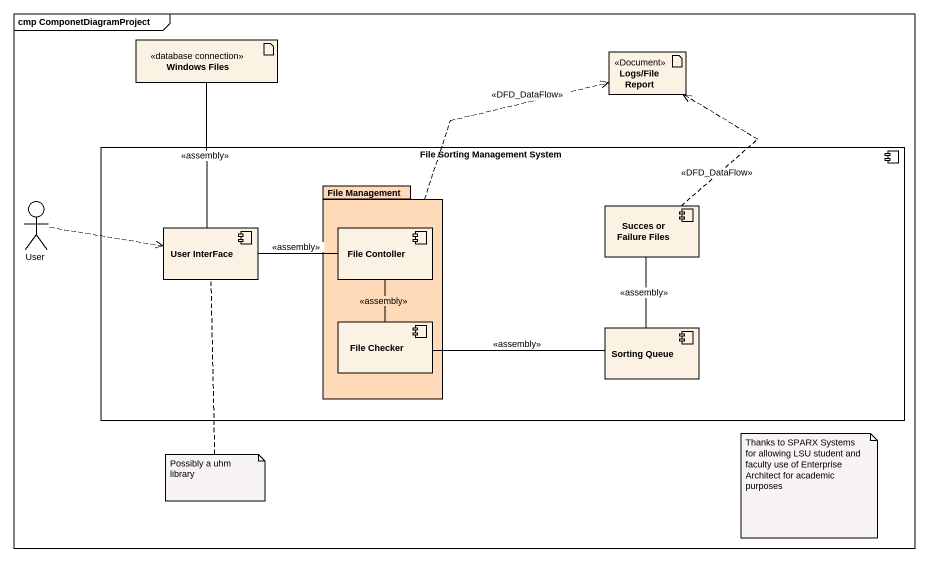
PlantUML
@startuml
mainframe cmp ComponetDiagramProject
artifact "Windows Files" as Windows_Files <<database connection>>
artifact "Logs/File Report" as Logs_File_Report <<Document>>
component "File Sorting Management System" as File_Sorting_Management {
  package "File Management" as File_Management #FFDAB9 {
    component "File Contoller" as File_Contoller
    component "File Checker" as File_Checker
  }
  component "Succes or Failure Files" as Succes_or_Failure_Files
  component "User InterFace" as User_InterFace
  component "Sorting Queue" as Sorting_Queue
}
actor User
User .right.> User_InterFace
File_Management .up.> Logs_File_Report : <<DFD_DataFlow>>
Succes_or_Failure_Files .up.> Logs_File_Report : <<DFD_DataFlow>>
Succes_or_Failure_Files -- Sorting_Queue : <<assembly>>
User_InterFace -up- Windows_Files : <<assembly>>
File_Contoller -left- User_InterFace : <<assembly>>
File_Checker -up- File_Contoller : <<assembly>>
Sorting_Queue -left- File_Checker : <<assembly>>
note bottom of User_InterFace : Possibly a uhm library
note as N2
  Thanks to SPARX Systems for allowing LSU student and faculty use of Enterprise Architect for academic purposes
end note
@enduml
